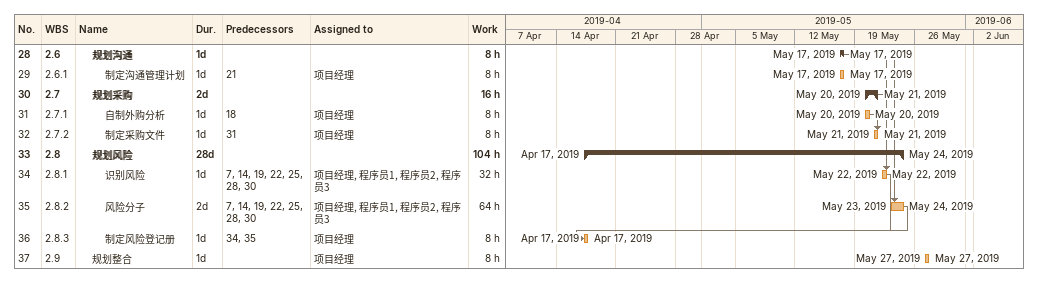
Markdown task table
| ID | WBS | Task | Duration | Start | Finish | Predecessors | Resources | Work (h) |
|---|---|---|---|---|---|---|---|---|
| 28 | 2.6 | **规划沟通** | 1d | 2019-05-17 | 2019-05-17 |  |  | 8 |
| 29 | 2.6.1 | 制定沟通管理计划 | 1d | 2019-05-17 | 2019-05-17 | 21 | 项目经理 | 8 |
| 30 | 2.7 | **规划采购** | 2d | 2019-05-20 | 2019-05-21 |  |  | 16 |
| 31 | 2.7.1 | 自制外购分析 | 1d | 2019-05-20 | 2019-05-20 | 18 | 项目经理 | 8 |
| 32 | 2.7.2 | 制定采购文件 | 1d | 2019-05-21 | 2019-05-21 | 31 | 项目经理 | 8 |
| 33 | 2.8 | **规划风险** | 28d | 2019-04-17 | 2019-05-24 |  |  | 104 |
| 34 | 2.8.1 | 识别风险 | 1d | 2019-05-22 | 2019-05-22 | 7, 14, 19, 22, 25, 28, 30 | 项目经理, 程序员1, 程序员2, 程序员3 | 32 |
| 35 | 2.8.2 | 风险分子 | 2d | 2019-05-23 | 2019-05-24 | 7, 14, 19, 22, 25, 28, 30 | 项目经理, 程序员1, 程序员2, 程序员3 | 64 |
| 36 | 2.8.3 | 制定风险登记册 | 1d | 2019-04-17 | 2019-04-17 | 34, 35 | 项目经理 | 8 |
| 37 | 2.9 | 规划整合 | 1d | 2019-05-27 | 2019-05-27 |  | 项目经理 | 8 |
